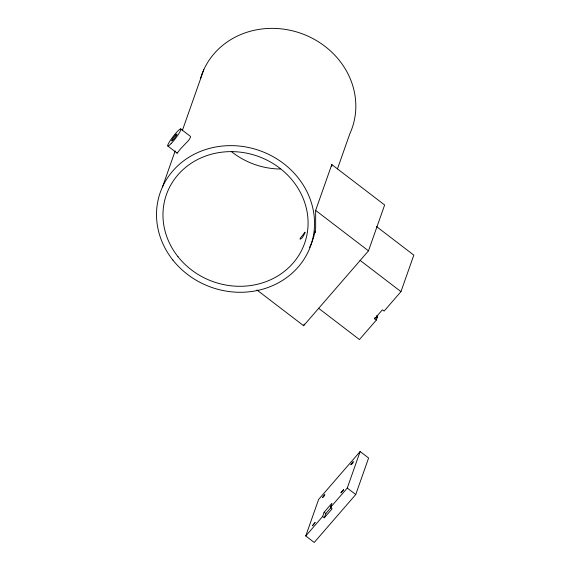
<?xml version="1.0" encoding="UTF-8"?>
<svg xmlns="http://www.w3.org/2000/svg" width="571" height="571" viewBox="0 0 571 571"><rect width="100%" height="100%" fill="white"/><g stroke="black" fill="none" stroke-linecap="round" stroke-linejoin="round"><path stroke-width="0.86" d="M162.492 186.938L175.176 150.922M182.256 130.823L203.79 69.676M309.618 247.429A79.79 72.488 19.4 0 0 315.663 227.715L315.649 210.421L331.801 164.555L384.64 204.982L368.488 250.847L303.615 325.713L256.907 289.975M337.432 168.959L349.852 133.707A79.79 72.488 19.4 0 0 302.145 33.768A79.79 72.488 19.4 0 0 200.478 78.562M303.615 325.713L304.207 324.043M318.504 308.219L359.452 339.552L376.318 320.088L374.619 318.789L375.097 317.433M376.318 320.088L377.51 316.691L376.382 315.82M305.756 535.969L318.618 499.447L360.13 451.533L368.602 458.013L355.74 494.536L314.228 542.45L305.756 535.969L322.622 516.505L324.114 512.258L331.901 503.272L330.402 507.519L332.101 508.818L324.314 517.797L322.622 516.505M374.619 318.789L382.406 309.803L384.097 311.102L400.963 291.638L413.825 255.116L376.41 226.487M324.314 517.797L325.813 513.55L331.373 507.134M330.402 507.519L347.268 488.055L360.13 451.533M376.396 317.968L377.51 316.691M167.924 146.097L177.167 153.171L180.586 148.803L188.616 140.366A10.699 2.041 -45.6 0 0 190.114 136.119L180.657 128.889M315.649 210.421L368.488 250.847M360.015 260.312L400.963 291.638M347.268 488.055L355.74 494.536M324.114 512.258L325.813 513.55M331.801 164.555L331.801 166.289M280.361 169.023A73.266 66.564 19.4 0 1 231.362 151.543M177.167 153.171A10.699 0.942 -59.5 0 1 176.996 152.985M315.62 231.077A79.79 72.488 19.4 0 1 315.156 232.747M312.444 525.734L315.056 522.579L312.444 525.734M340.987 492.794L343.599 489.64L340.987 492.794M322.337 497.641C324.671 496.891 326.576 491.003 322.337 497.641M350.887 464.687C353.085 464.116 355.233 457.956 350.887 464.687M303.515 234.203L301.395 236.737A4.29 0.821 -45.6 0 0 300.553 239.142L302.316 237.6A4.368 0.385 -59.5 0 0 304.015 234.745A4.29 0.378 -59.5 0 0 304.857 232.34A4.368 0.385 -59.5 0 0 303.515 234.203M175.54 135.077L174.89 135.798A4.311 0.607 -52.6 0 0 171.685 140.923A4.311 0.607 -52.6 0 0 175.897 136.291A4.311 0.607 -52.6 0 0 175.54 135.077M171.164 143.535A10.778 1.52 -52.6 0 0 180.943 129.16A10.778 1.52 -52.6 0 0 170.765 139.781A10.778 1.52 -52.6 0 0 171.164 143.535M172.885 260.083A79.79 72.488 19.4 0 0 308.554 250.969A79.79 72.488 19.4 0 0 225.131 145.819A79.79 72.488 19.4 0 0 172.885 260.083M178.002 256.722A73.266 66.564 19.4 0 0 302.587 248.356A73.266 66.564 19.4 0 0 225.98 151.793A73.266 66.564 19.4 0 0 178.002 256.722"/></g></svg>
